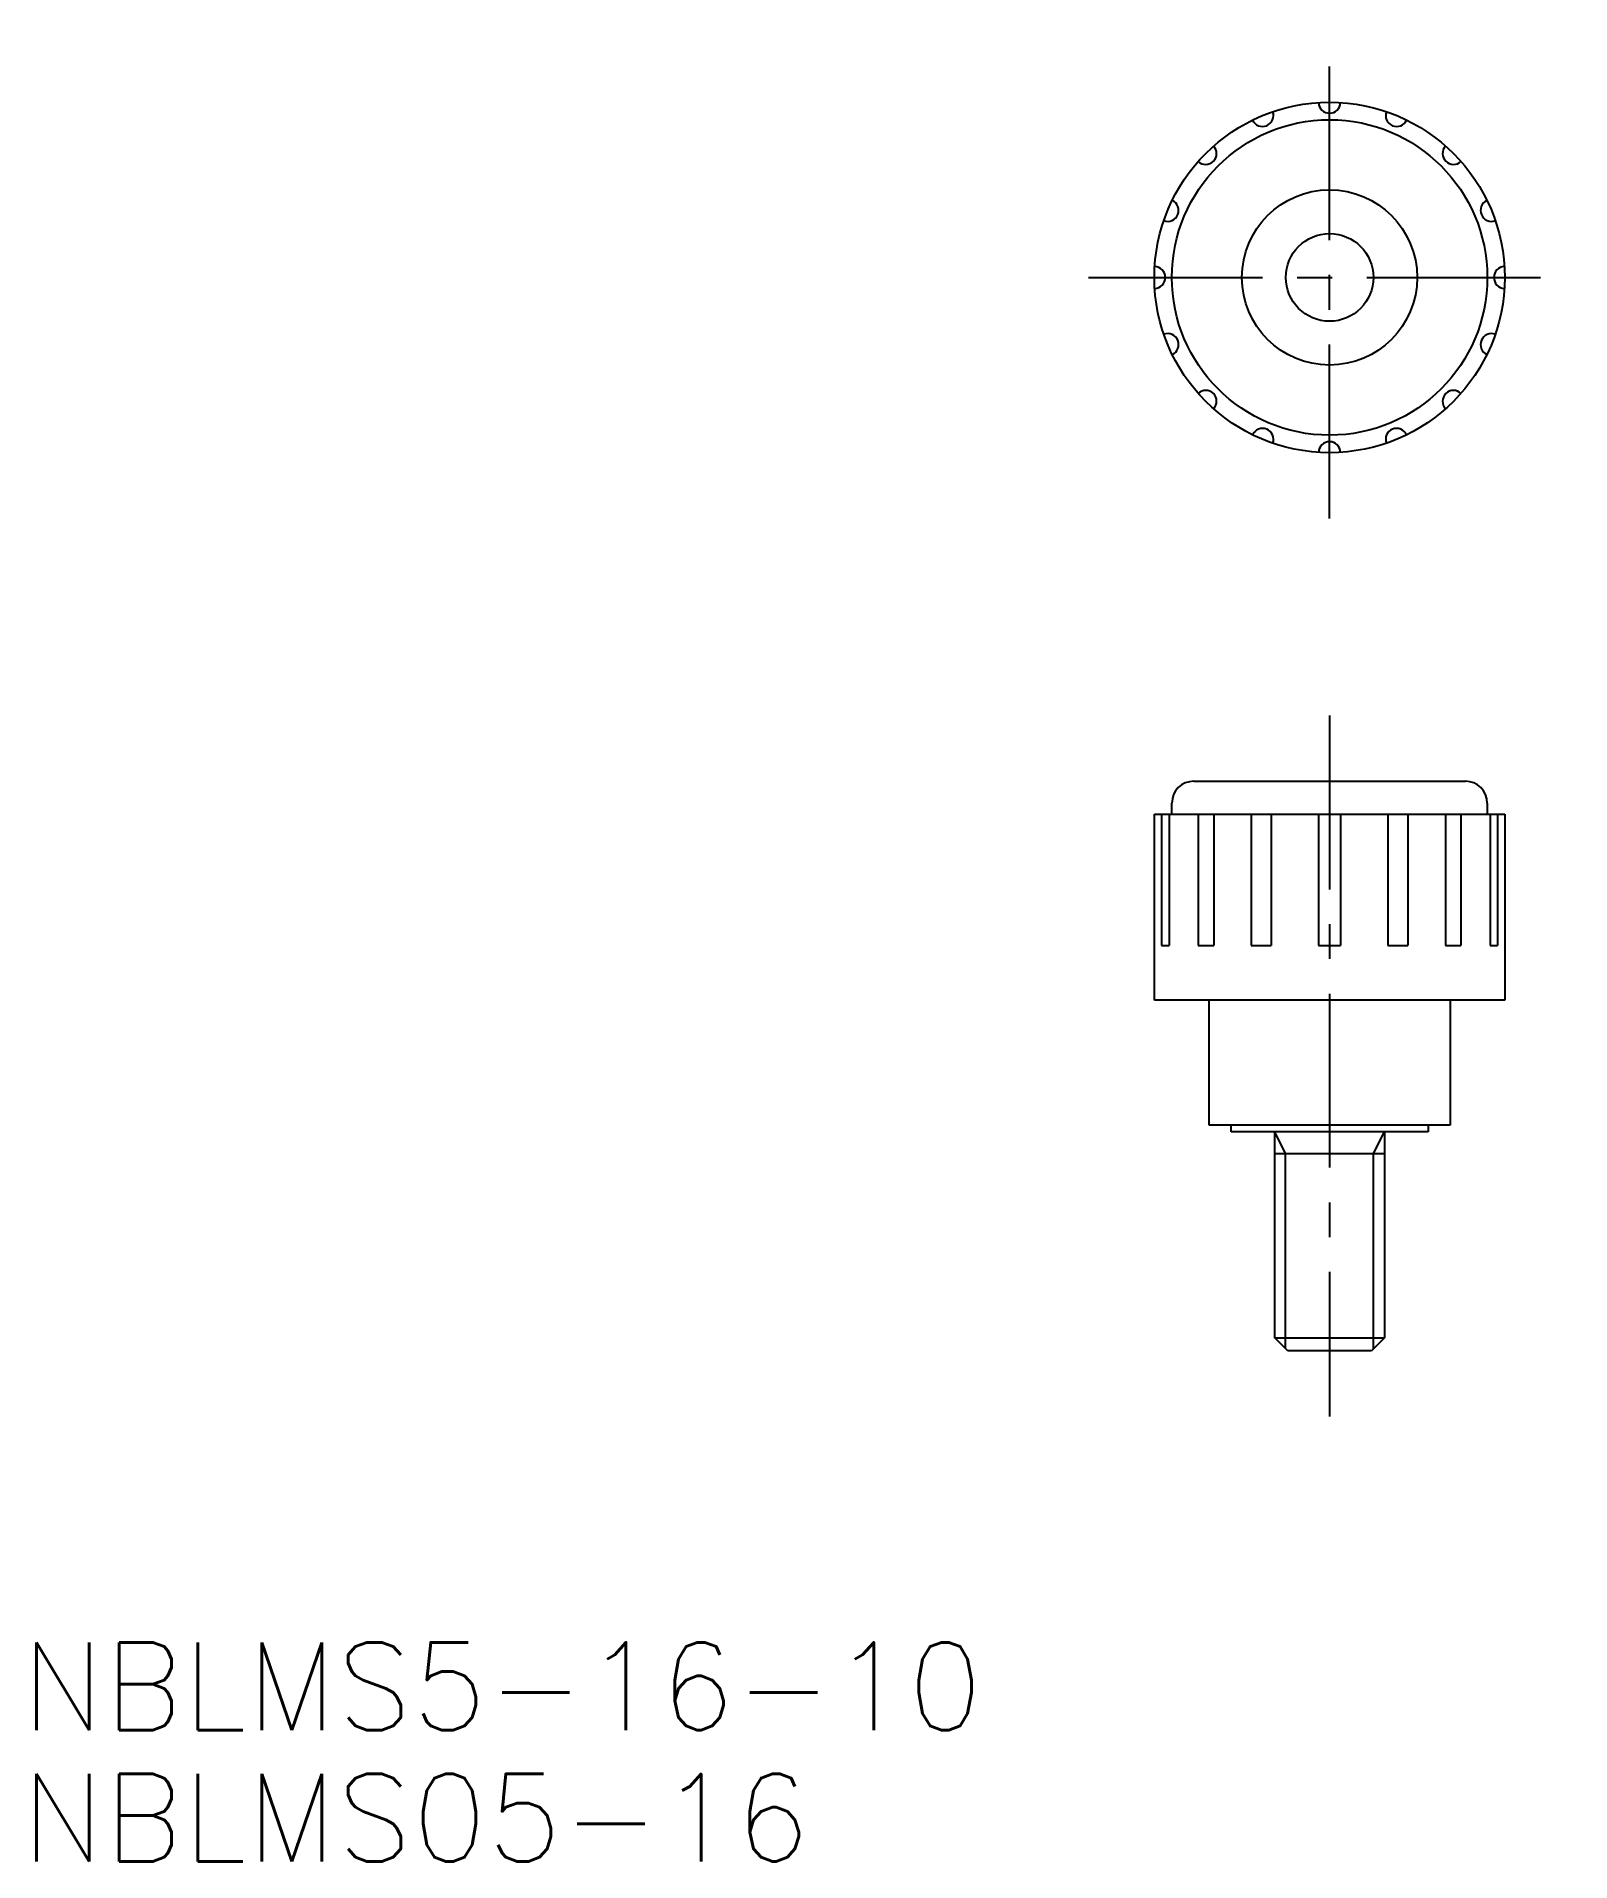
# Model space of a CAD drawing. Extents: x -9 to 61, y 16.7 to 100.
import ezdxf

# ---------------------------------------------------------------- set-up
doc = ezdxf.new("R2010")
doc.units = 0
doc.header["$LTSCALE"] = 0.25
doc.linetypes.add('CENTER', pattern=[50.8, 31.75, -6.35, 6.35, -6.35])
doc.layers.get('0').update_dxf_attribs({"linetype": 'CONTINUOUS'})
doc.layers.add('CENTER', color=1, linetype='CENTER')
doc.styles.get("Standard").update_dxf_attribs({"font": 'TXT.shx'})

msp = doc.modelspace()

# ---------------------------------------------------------------- linework, layer by layer
for p, q in [((43.8, 66), (56.2, 66)), ((42.8, 64.5), (42.8, 65)), ((57.2, 65), (57.2, 64.5)), ((42, 56), (42, 64.5)), ((42, 64.5), (42.8, 64.5)), ((42.326215, 64.5), (42.326215, 58.5)), ((42.668068, 64.5), (42.668068, 58.5)), ((42.8, 64.5), (57.2, 64.5)), ((44.000814, 64.5), (44.000814, 58.5)), ((44.707575, 64.5), (44.707575, 58.5)), ((46.420229, 64.5), (46.420229, 58.5)), ((47.340284, 64.5), (47.340284, 58.5)), ((49.500244, 64.5), (49.500244, 58.5)), ((50.499756, 64.5), (50.499756, 58.5)), ((52.659716, 64.5), (52.659716, 58.5)), ((53.579771, 64.5), (53.579771, 58.5)), ((55.292425, 64.5), (55.292425, 58.5)), ((55.999186, 64.5), (55.999186, 58.5)), ((57.2, 64.5), (58, 64.5)), ((57.331932, 64.5), (57.331932, 58.5)), ((57.673785, 64.5), (57.673785, 58.5)), ((58, 64.5), (58, 56)), ((42.326215, 58.5), (42.668068, 58.5)), ((44.000814, 58.5), (44.707575, 58.5)), ((46.420229, 58.5), (47.340284, 58.5)), ((49.500244, 58.5), (50.499756, 58.5)), ((52.659716, 58.5), (53.579771, 58.5)), ((55.292425, 58.5), (55.999186, 58.5)), ((57.331932, 58.5), (57.673785, 58.5)), ((44.5, 56), (42, 56)), ((44.5, 50.3), (44.5, 56)), ((55.5, 56), (44.5, 56)), ((55.5, 56), (55.5, 50.3)), ((58, 56), (55.5, 56)), ((45.5, 50.3), (44.5, 50.3)), ((54.5, 50.3), (45.5, 50.3)), ((45.5, 50), (45.5, 50.3)), ((47.5, 50), (45.5, 50)), ((47.5, 40.590975), (47.5, 50)), ((52.5, 50), (47.5, 50)), ((52.5, 50), (52.5, 40.590975)), ((54.5, 50), (52.5, 50)), ((54.5, 50.3), (54.5, 50)), ((55.5, 50.3), (54.5, 50.3)), ((47.5, 49), (52.5, 49)), ((47.5, 40.590975), (52.5, 40.590975)), ((48.090975, 40), (47.5, 40.590975)), ((51.909025, 40), (48.090975, 40)), ((52.5, 40.590975), (51.909025, 40))]:
    msp.add_line(p, q)
at = {"color": 3}
for p, q in [((47.9905, 49), (47.5, 50)), ((52.0095, 49), (52.5, 50)), ((47.9905, 40.100475), (47.9905, 49)), ((52.0095, 40.100475), (52.0095, 49))]:
    msp.add_line(p, q, dxfattribs=at)
for radius in [8, 7.2, 4, 2]:
    msp.add_circle((50, 89), radius)
for centre, radius, start, end in [((50, 97), 0.5, 181.790785, 358.209215), ((46.938533, 96.391036), 0.5, 204.290785, 20.709215), ((53.061467, 96.391036), 0.5, 159.290785, 335.709215), ((44.343146, 94.656854), 0.5, 226.790785, 43.209215), ((55.656854, 94.656854), 0.5, 136.790785, 313.209215), ((42.608964, 92.061467), 0.5, 249.290785, 65.709215), ((57.391036, 92.061467), 0.5, 114.290785, 290.709215), ((42, 89), 0.5, 271.790785, 88.209215), ((58, 89), 0.5, 91.790785, 268.209215), ((42.608964, 85.938533), 0.5, 294.290785, 110.709215), ((57.391036, 85.938533), 0.5, 69.290785, 245.709215), ((44.343146, 83.343146), 0.5, 316.790785, 133.209215), ((55.656854, 83.343146), 0.5, 46.790785, 223.209215), ((46.938533, 81.608964), 0.5, 339.290785, 155.709215), ((53.061467, 81.608964), 0.5, 24.290785, 200.709215), ((50, 81), 0.5, 1.790785, 178.209215), ((43.8, 65), 1, 90, 180), ((56.2, 65), 1, 0, 90)]:
    msp.add_arc(centre, radius, start, end)
at = {"layer": 'CENTER', "color": 1, "linetype": 'CENTER'}
for p, q in [((50, 78), (50, 100)), ((39, 89), (61, 89)), ((50, 69), (50, 37))]:
    msp.add_line(p, q, dxfattribs=at)

# ---------------------------------------------------------------- texts
at = {"color": 7, "linetype": 'CONTINUOUS'}
for s, p in [('NBLMS5-16-10', (-9.725899, 22.682791)), ('NBLMS05-16', (-9.725899, 16.682791))]:
    msp.add_text(s, height=4, dxfattribs=at).set_placement(p)

doc.saveas('drawing.dxf')
